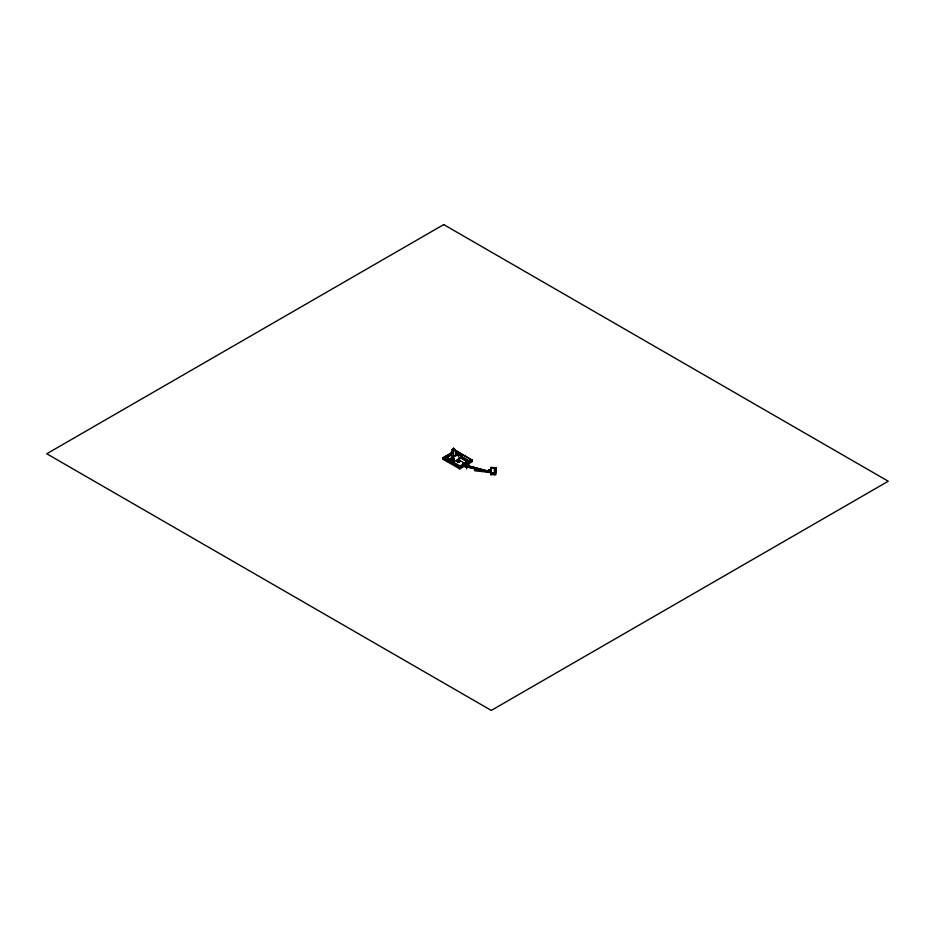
<?xml version="1.0" encoding="UTF-8"?>
<svg xmlns="http://www.w3.org/2000/svg" width="935" height="935" viewBox="0 0 935 935"><rect width="100%" height="100%" fill="white"/><g stroke="black" fill="none" stroke-linecap="round" stroke-linejoin="round"><path stroke-width="1.4" d="M495.62 472.736L490.735 472.666L490.735 474.653L492.161 474.664L492.172 472.724L494.253 472.748L494.218 474.688L495.62 474.711L495.737 470.001L494.346 469.989L494.299 471.217L495.69 471.228M495.737 471.474L495.795 467.57L495.62 472.865L490.735 472.806L490.922 467.5L495.795 467.699M490.735 474.653L491.039 467.57L495.69 467.769M492.161 474.664L492.172 472.724M494.253 472.748L492.161 473.192M494.218 474.688L492.172 474.197M488.678 470.632L490.817 471.111L490.817 472.584L488.666 472.35L488.678 470.632L489.028 469.615L490.852 469.931M488.666 472.35L489.028 471.217M490.828 471.392L488.795 470.644M458.021 461.808L459.365 461.294L457.858 461.282M459.202 460.943C458.723 464.076 460.055 459.88 457.858 461.469M488.947 471.474L467.816 465.735L488.993 471.345L488.678 472.245L474.886 470.796M451.628 453.685L449.525 454.901L447.608 458.582L449.957 459.938M464.461 463.982L464.204 466.32L459.74 468.902L443.108 459.295L443.108 457.683L451.944 452.68L443.108 457.823L459.74 467.43L472.28 460.184L455.661 450.436L455.661 452.657L461.247 455.894M453.463 461.96L459.576 458.43L457.659 454.749L453.463 457.18L453.101 462.404L452.341 461.832L454.188 460.78L454.188 458.793L451.313 460.499L449.279 459.272L449.279 461.247L448.414 461.75L444.16 459.295L444.16 457.823L452.213 453.183M443.108 459.295L451.897 454.223M445.305 458.629L448.753 456.642M456.07 454.749L455.438 449.969L453.592 448.204L451.757 450.121L451.114 454.901L453.463 456.257L457.367 453.931L458.956 454.854M452.143 457.612L449.279 459.412L451.313 460.593L454.188 458.933L452.143 457.612L449.431 459.272M444.16 457.823L448.414 460.277L449.279 459.775L459.973 465.957L463.059 464.181L464.204 464.847M451.231 461.645L451.582 460.675L452.295 461.867M470.995 460.815L470.995 459.95L468.4 461.048L468.4 461.82L460.815 457.437L460.815 455.964L462.369 455.065L462.369 456.537M451.231 460.873L452.295 461.095M452.341 461.656L453.101 462.404M466.343 463.141L465.314 463.176L468.131 462.065L460.99 457.94L458.22 459.576L464.169 463.012M459.12 462.217L456.829 461.282L458.594 460.254L459.891 461.399M456.829 461.469L458.594 460.441L460.394 461.481M460.394 461.294L458.617 462.322L456.829 461.282M463.059 463.818L465.981 462.428M463.222 463.818L465.875 462.802M463.316 463.959L463.994 463.573L463.982 464.251M463.994 463.76L463.316 464.333L463.059 463.678L463.059 465.653L465.992 467.348L468.657 465.805L468.657 463.83L465.992 465.501L463.538 464.017M465.314 463.176L465.981 462.731M463.982 464.111L464.566 464.157M463.9 464.298L464.566 463.912L463.76 463.772M465.899 463.328L466.565 462.755M472.28 460.043L459.74 467.336L443.108 457.683M463.059 465.653L464.216 464.987M463.538 464.087L467.5 465.7L467.5 466.471M458.021 461.633L458.617 461.902M494.428 469.522L495.795 469.545M474.548 469.837L479.795 470.387M481.104 470.515L488.993 471.345M490.817 470.971L488.666 470.737L489.122 469.686L490.746 469.849M488.876 470.889L490.84 471.1L490.852 469.802L490.852 472.748M490.84 471.871L488.888 471.649L489.028 469.615M488.783 471.941L490.828 472.163M488.725 471.567L466.764 466.343L488.725 472.117L466.612 466.986M488.678 471.696L466.612 466.436L466.612 468.949M455.661 450.67L472.128 460.184M455.661 451.184L462.369 455.065M470.995 459.95L470.399 459.704L470.48 460.616M455.661 452.049L461.832 455.614M460.815 455.964L469.054 460.721L469.054 462.194M455.696 453.615L457.659 454.749M460.99 457.975L468.131 462.112M468.657 463.97L466.46 463.129M466.483 462.802L468.493 463.83M466.869 463.304L465.759 462.802M465.314 462.813L465.899 463.515M465.899 463.456L465.314 463L470.562 459.798L470.562 460.569M449.525 454.901L453.463 457.18M467.5 465.7L463.76 463.83M452.143 457.846L454.024 458.793M451.897 461.913L452.879 462.346M451.687 462.03L452.563 462.533M495.503 472.666L495.62 474.711M490.922 467.5L490.922 469.475M472.128 460.043L472.28 461.656L465.992 465.279L465.992 467.348M470.913 459.997L470.913 460.861M468.739 461.247L468.739 462.019M467.149 465.899L467.149 466.682M459.973 465.957L459.973 467.43M459.74 467.196L459.74 468.902M458.594 460.254L457.145 461.469L458.617 462.498M453.72 449.256L453.592 448.204L453.463 456.257M451.944 461.294L451.944 462.065M451.582 460.675L451.582 461.446M451.313 460.359L451.313 462.428M448.414 460.277L448.414 461.75M492.605 468.026L494.416 468.493L492.605 468.026M443.716 224.587L46.75 453.767L491.284 710.413L888.25 481.233L443.716 224.587M453.72 448.987L451.757 450.121L453.463 451.102L455.438 449.969L453.72 448.987"/></g></svg>
